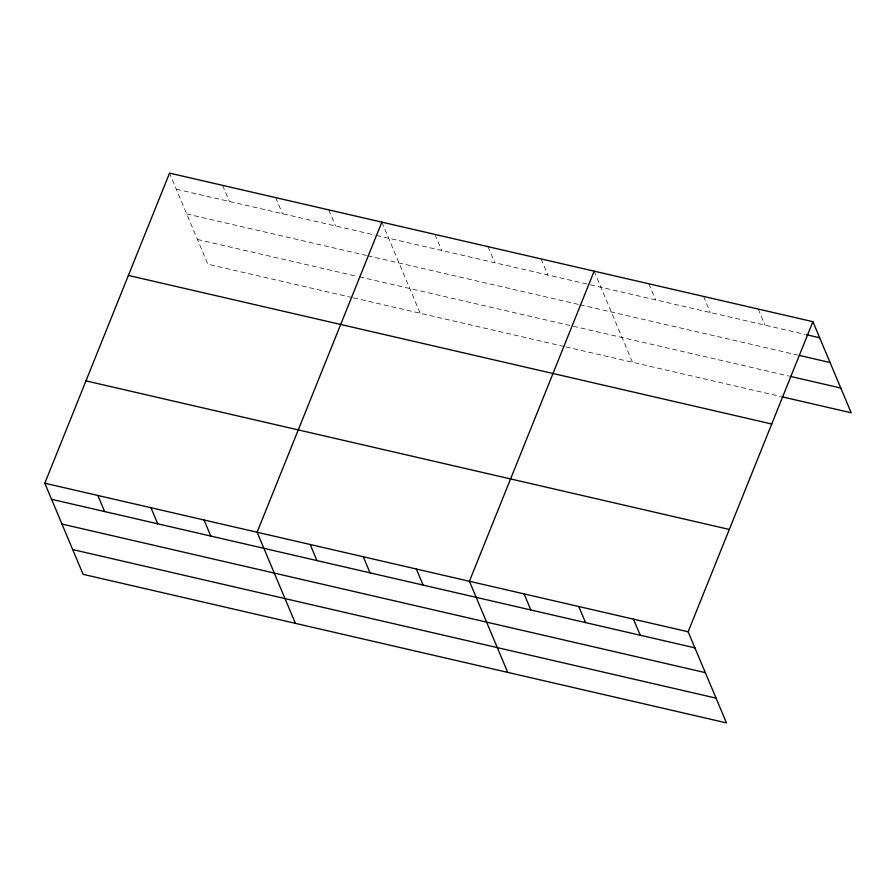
<?xml version="1.0" encoding="UTF-8"?>
<svg xmlns="http://www.w3.org/2000/svg" width="896" height="896" viewBox="0 0 896 896"><rect width="100%" height="100%" fill="white"/><g stroke="black" fill="none" stroke-linecap="round" stroke-linejoin="round"><path stroke-width="0.67" stroke-dasharray="4.48 3.36" d="M176.31 189.19L375.01 235.077M376.365 235.39L804.989 334.376M186.715 213.954L366.363 255.438M367.718 255.752L578.67 304.461M580.026 304.774L798.056 355.13M197.445 239.467L356.675 276.237M359.397 276.864L788.771 376.018M352.106 297.539L207.85 264.219L169.546 173.107M353.472 297.853L564.413 346.562M565.779 346.875L780.506 396.469M758.218 309.042L764.971 325.136M703.528 296.419L710.293 312.502M648.838 283.786L655.603 299.88M594.16 271.163L632.464 362.275M541.083 258.899L547.848 274.994M488.006 246.646L494.771 262.73M434.93 234.394L441.694 250.477M381.853 222.13L420.157 313.253M328.776 209.877L335.541 225.96M275.699 197.624L282.464 213.707M222.622 185.36L229.387 201.454"/><path stroke-width="1.34" d="M812.896 321.675L688.15 631.781L726.454 722.893L83.104 574.325L44.8 483.213L169.546 173.107L812.896 321.675L851.2 412.787L781.838 396.771M381.853 222.13L257.107 532.235L295.411 623.358M594.16 271.163L469.414 581.269L507.718 672.381M806.322 334.678L819.661 337.758M799.389 355.432L830.066 362.522M790.104 376.331L840.795 388.035M128.386 275.442L771.736 424.01M85.971 380.878L729.322 529.446M44.8 483.213L688.15 631.781M51.565 499.296L694.915 647.864M61.97 524.059L705.32 672.627M72.699 549.573L716.05 698.13M633.461 619.147L640.226 635.242M578.782 606.525L585.547 622.608M524.093 593.891L530.858 609.986M416.338 569.005L423.102 585.099M363.261 556.752L370.026 572.835M310.184 544.488L316.949 560.582M204.03 519.982L210.795 536.066M150.954 507.718L157.718 523.813M97.877 495.466L104.642 511.56"/></g></svg>
